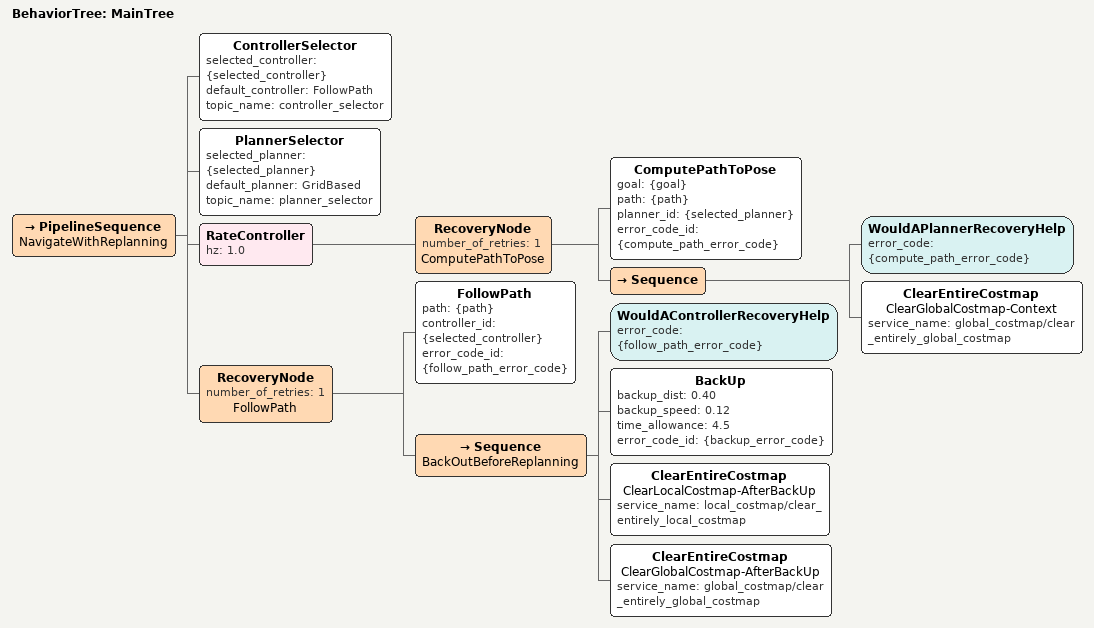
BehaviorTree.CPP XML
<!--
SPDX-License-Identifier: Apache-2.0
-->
<root BTCPP_format="4" main_tree_to_execute="MainTree">
  <BehaviorTree ID="MainTree">
    <PipelineSequence name="NavigateWithReplanning">
      <ControllerSelector selected_controller="{selected_controller}" default_controller="FollowPath" topic_name="controller_selector"/>
      <PlannerSelector selected_planner="{selected_planner}" default_planner="GridBased" topic_name="planner_selector"/>
      <RateController hz="1.0">
        <RecoveryNode number_of_retries="1" name="ComputePathToPose">
          <ComputePathToPose goal="{goal}" path="{path}" planner_id="{selected_planner}" error_code_id="{compute_path_error_code}"/>
          <Sequence>
            <WouldAPlannerRecoveryHelp error_code="{compute_path_error_code}"/>
            <ClearEntireCostmap name="ClearGlobalCostmap-Context" service_name="global_costmap/clear_entirely_global_costmap"/>
          </Sequence>
        </RecoveryNode>
      </RateController>
      <RecoveryNode number_of_retries="1" name="FollowPath">
        <FollowPath path="{path}" controller_id="{selected_controller}" error_code_id="{follow_path_error_code}"/>
        <Sequence name="BackOutBeforeReplanning">
          <WouldAControllerRecoveryHelp error_code="{follow_path_error_code}"/>
          <BackUp backup_dist="0.40" backup_speed="0.12" time_allowance="4.5" error_code_id="{backup_error_code}"/>
          <ClearEntireCostmap name="ClearLocalCostmap-AfterBackUp" service_name="local_costmap/clear_entirely_local_costmap"/>
          <ClearEntireCostmap name="ClearGlobalCostmap-AfterBackUp" service_name="global_costmap/clear_entirely_global_costmap"/>
        </Sequence>
      </RecoveryNode>
    </PipelineSequence>
  </BehaviorTree>
</root>
